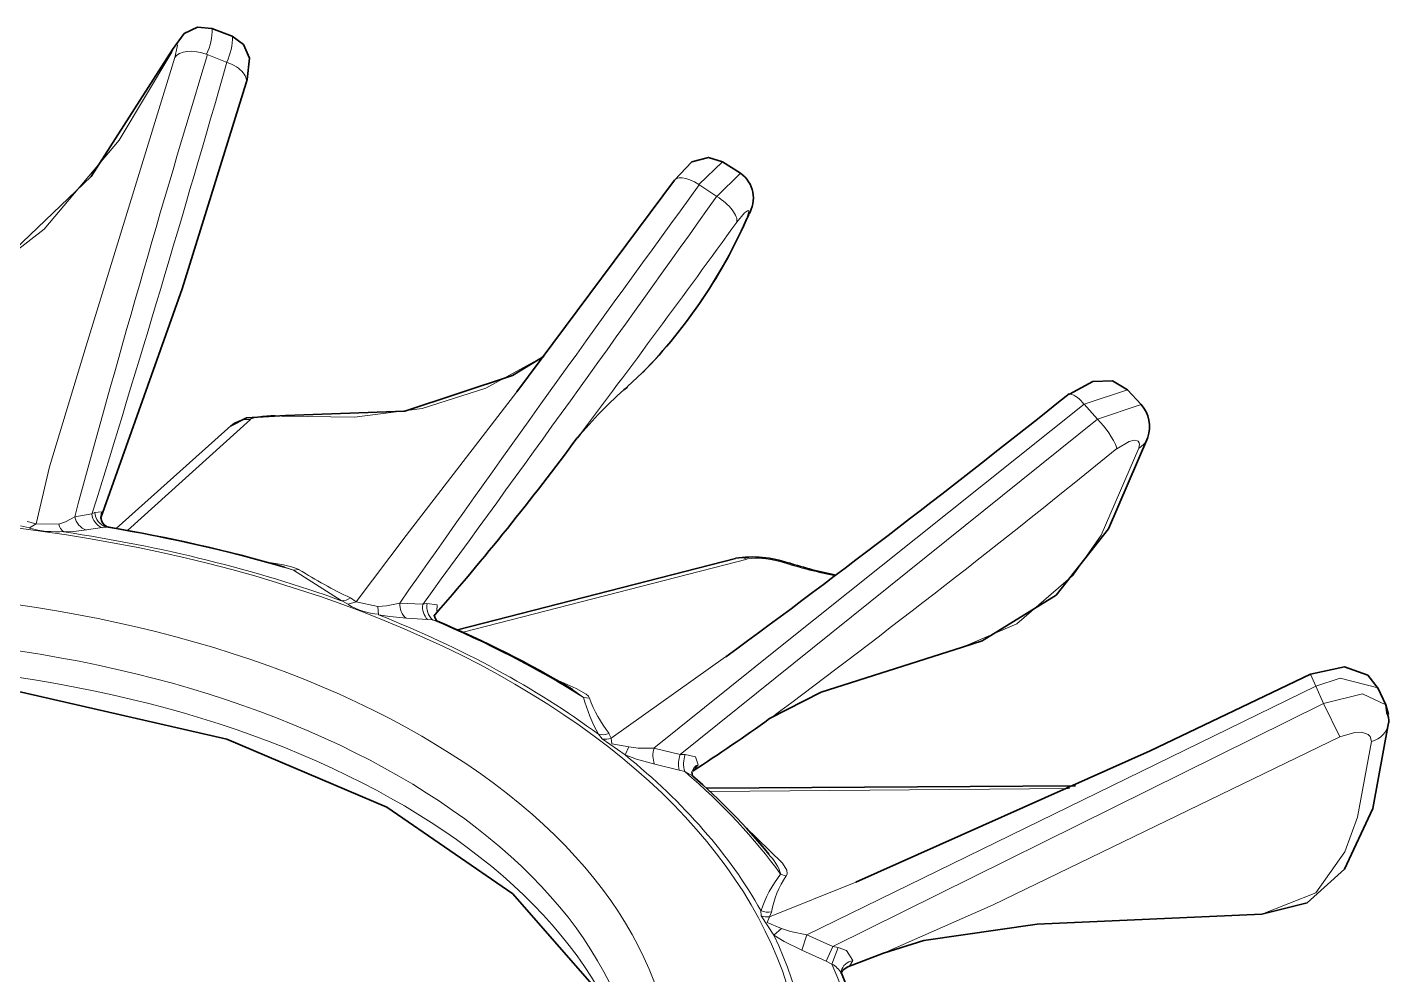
# Model space of a CAD drawing. Extents: x -131 to 1002, y -402 to 783.
# Drawn here: x 674.401 to 676.911, y 387.54 to 389.286 of the extents above; entities that cross this region are included whole.
import ezdxf

# ---------------------------------------------------------------- set-up
doc = ezdxf.new("R2010")
doc.units = 0

msp = doc.modelspace()

# ---------------------------------------------------------------- linework, layer by layer
at = {"color": 7, "lineweight": 35, "ltscale": 0.000994751}
msp.add_line((674.7413, 389.2833), (674.7786, 389.2692), dxfattribs=at)
at = {"color": 7, "lineweight": 13, "ltscale": 0.000997397}
msp.add_line((674.7326, 389.2358), (674.7697, 389.2211), dxfattribs=at)
at = {"color": 7, "lineweight": 13, "ltscale": 0.001508}
msp.add_line((675.6824, 389.038), (675.6393, 388.9958), dxfattribs=at)
at = {"color": 7, "lineweight": 35, "ltscale": 0.000990481}
msp.add_line((675.6824, 389.038), (675.7158, 389.0167), dxfattribs=at)
at = {"color": 7, "lineweight": 13, "ltscale": 0.001524}
msp.add_line((675.6722, 388.9741), (675.7157, 389.0168), dxfattribs=at)
at = {"color": 7, "lineweight": 35, "ltscale": 0.01216}
msp.add_line((675.5939, 389.0042), (675.3038, 388.6137), dxfattribs=at)
at = {"color": 7, "lineweight": 13, "ltscale": 0.000985648}
msp.add_line((675.6393, 388.9958), (675.6722, 388.9741), dxfattribs=at)
at = {"color": 7, "lineweight": 35, "ltscale": 0.000972579}
msp.add_line((675.5354, 388.6497), (675.5071, 388.623), dxfattribs=at)
at = {"color": 7, "lineweight": 13, "ltscale": 0.002107}
msp.add_line((676.4292, 388.6177), (676.3491, 388.5914), dxfattribs=at)
at = {"color": 7, "lineweight": 35, "ltscale": 0.000929586}
msp.add_line((676.4292, 388.6177), (676.4545, 388.5905), dxfattribs=at)
at = {"color": 7, "lineweight": 13, "ltscale": 0.000928664}
msp.add_line((676.3491, 388.5914), (676.374, 388.5638), dxfattribs=at)
at = {"color": 7, "lineweight": 13, "ltscale": 0.002122}
msp.add_line((676.374, 388.5638), (676.4545, 388.5905), dxfattribs=at)
at = {"color": 7, "lineweight": 13, "ltscale": 0.007629}
msp.add_line((674.8124, 388.5627), (674.5858, 388.3584), dxfattribs=at)
at = {"color": 7, "lineweight": 13, "ltscale": 9.14414e-05}
msp.add_line((674.8736, 388.5692), (674.8771, 388.5703), dxfattribs=at)
at = {"color": 7, "lineweight": 13, "ltscale": 0.024678}
msp.add_line((675.6044, 387.9456), (676.374, 388.5638), dxfattribs=at)
at = {"color": 7, "lineweight": 35, "ltscale": 0.007101}
msp.add_line((674.7764, 388.5515), (674.5648, 388.362), dxfattribs=at)
at = {"color": 7, "lineweight": 13, "ltscale": 0.000484964}
msp.add_line((674.489, 388.3835), (674.4719, 388.3745), dxfattribs=at)
at = {"color": 7, "lineweight": 13, "ltscale": 0.000790816}
msp.add_line((674.5202, 388.3888), (674.489, 388.3835), dxfattribs=at)
at = {"color": 7, "lineweight": 13, "ltscale": 0.000156364}
msp.add_line((674.5257, 388.3918), (674.5202, 388.3888), dxfattribs=at)
at = {"color": 7, "lineweight": 13, "ltscale": 0.000433127}
msp.add_line((674.3885, 388.3668), (674.4055, 388.363), dxfattribs=at)
at = {"color": 7, "lineweight": 13, "ltscale": 0.000424131}
msp.add_line((674.4011, 388.3748), (674.4175, 388.3706), dxfattribs=at)
at = {"color": 7, "lineweight": 13, "ltscale": 0.000356077}
msp.add_line((674.4055, 388.363), (674.4175, 388.3706), dxfattribs=at)
at = {"color": 7, "lineweight": 13, "ltscale": 0.001041}
msp.add_line((674.4175, 388.3706), (674.4592, 388.3702), dxfattribs=at)
at = {"color": 7, "lineweight": 13, "ltscale": 0.000334631}
msp.add_line((674.4592, 388.3702), (674.4719, 388.3745), dxfattribs=at)
at = {"color": 7, "lineweight": 13, "ltscale": 0.000453443}
msp.add_line((674.4688, 388.3559), (674.4869, 388.3565), dxfattribs=at)
at = {"color": 7, "lineweight": 13, "ltscale": 0.000585582}
msp.add_line((674.5101, 388.3593), (674.4869, 388.3565), dxfattribs=at)
at = {"color": 7, "lineweight": 13, "ltscale": 0.000737372}
msp.add_line((674.5393, 388.3636), (674.5101, 388.3593), dxfattribs=at)
at = {"color": 7, "lineweight": 13, "ltscale": 0.000181701}
msp.add_line((674.5465, 388.3646), (674.5393, 388.3636), dxfattribs=at)
at = {"color": 7, "lineweight": 13, "ltscale": 0.000136017}
msp.add_line((674.5519, 388.3643), (674.5465, 388.3646), dxfattribs=at)
at = {"color": 7, "lineweight": 35, "ltscale": 0.013232}
msp.add_line((675.7067, 388.3068), (675.194, 388.1754), dxfattribs=at)
at = {"color": 7, "lineweight": 13, "ltscale": 0.013516}
msp.add_line((675.7279, 388.3057), (675.2044, 388.1707), dxfattribs=at)
at = {"color": 7, "lineweight": 13, "ltscale": 0.000443949}
msp.add_line((674.8754, 388.291), (674.8922, 388.2852), dxfattribs=at)
at = {"color": 7, "lineweight": 13, "ltscale": 0.000256298}
msp.add_line((674.8922, 388.2852), (674.9023, 388.2863), dxfattribs=at)
at = {"color": 7, "lineweight": 13, "ltscale": 0.002603}
msp.add_line((674.8922, 388.2852), (674.9799, 388.2291), dxfattribs=at)
at = {"color": 7, "lineweight": 13, "ltscale": 0.00020461}
msp.add_line((675.7966, 388.2989), (675.8048, 388.2986), dxfattribs=at)
at = {"color": 7, "lineweight": 13, "ltscale": 0.000360108}
msp.add_line((674.9799, 388.2291), (674.9926, 388.2223), dxfattribs=at)
at = {"color": 7, "lineweight": 13, "ltscale": 0.000396923}
msp.add_line((674.9926, 388.2223), (675.0077, 388.2271), dxfattribs=at)
at = {"color": 7, "lineweight": 13, "ltscale": 0.00032208}
msp.add_line((674.9969, 388.2341), (675.0077, 388.2271), dxfattribs=at)
at = {"color": 7, "lineweight": 13, "ltscale": 0.001015}
msp.add_line((675.0077, 388.2271), (675.0474, 388.2184), dxfattribs=at)
at = {"color": 7, "lineweight": 13, "ltscale": 0.000401124}
msp.add_line((675.0474, 388.2184), (675.0634, 388.2197), dxfattribs=at)
at = {"color": 7, "lineweight": 13, "ltscale": 0.00038778}
msp.add_line((675.0488, 388.203), (675.0474, 388.2184), dxfattribs=at)
at = {"color": 7, "lineweight": 13, "ltscale": 0.000528556}
msp.add_line((675.0488, 388.203), (675.0697, 388.1996), dxfattribs=at)
at = {"color": 7, "lineweight": 13, "ltscale": 0.000623638}
msp.add_line((675.0878, 388.2245), (675.0634, 388.2197), dxfattribs=at)
at = {"color": 7, "lineweight": 13, "ltscale": 0.001056}
msp.add_line((675.13, 388.2224), (675.0878, 388.2245), dxfattribs=at)
at = {"color": 7, "lineweight": 13, "ltscale": 0.000201104}
msp.add_line((675.1379, 388.224), (675.13, 388.2224), dxfattribs=at)
at = {"color": 7, "lineweight": 13, "ltscale": 0.000756701}
msp.add_line((675.0999, 388.197), (675.0697, 388.1996), dxfattribs=at)
at = {"color": 7, "lineweight": 13, "ltscale": 0.000987899}
msp.add_line((675.1393, 388.1943), (675.0999, 388.197), dxfattribs=at)
at = {"color": 7, "lineweight": 13, "ltscale": 0.00023874}
msp.add_line((675.1488, 388.1936), (675.1393, 388.1943), dxfattribs=at)
at = {"color": 7, "lineweight": 13, "ltscale": 0.00022617}
msp.add_line((675.1575, 388.1912), (675.1488, 388.1936), dxfattribs=at)
at = {"color": 7, "lineweight": 13, "ltscale": 0.006477}
msp.add_line((675.6884, 388.1258), (675.4773, 387.9756), dxfattribs=at)
at = {"color": 7, "lineweight": 13, "ltscale": 0.000610117}
msp.add_line((676.7668, 388.0935), (676.7766, 388.0712), dxfattribs=at)
at = {"color": 7, "lineweight": 13, "ltscale": 0.000627675}
msp.add_line((675.4062, 388.0654), (675.4266, 388.0507), dxfattribs=at)
at = {"color": 7, "lineweight": 13, "ltscale": 0.000276028}
msp.add_line((675.4266, 388.0507), (675.4376, 388.0496), dxfattribs=at)
at = {"color": 7, "lineweight": 13, "ltscale": 0.026111}
msp.add_line((676.7766, 388.0712), (675.8381, 387.6129), dxfattribs=at)
at = {"color": 7, "lineweight": 13, "ltscale": 0.000859742}
msp.add_line((676.7766, 388.0712), (676.7903, 388.0396), dxfattribs=at)
at = {"color": 7, "lineweight": 35, "ltscale": 0.000858976}
msp.add_line((676.8909, 388.0681), (676.9052, 388.0368), dxfattribs=at)
at = {"color": 7, "lineweight": 13, "ltscale": 0.025221}
msp.add_line((675.8863, 387.5917), (676.7903, 388.0396), dxfattribs=at)
at = {"color": 7, "lineweight": 13, "ltscale": 0.001722}
msp.add_line((676.7903, 388.0396), (676.8208, 387.9778), dxfattribs=at)
at = {"color": 7, "lineweight": 35, "ltscale": 0.000359985}
msp.add_line((676.9052, 388.0368), (676.9075, 388.0226), dxfattribs=at)
at = {"color": 7, "lineweight": 35, "ltscale": 0.000455873}
msp.add_line((676.9052, 388.0368), (676.9103, 388.0193), dxfattribs=at)
at = {"color": 7, "lineweight": 13, "ltscale": 0.000280846}
msp.add_line((675.4539, 387.9829), (675.4609, 387.9741), dxfattribs=at)
at = {"color": 7, "lineweight": 13, "ltscale": 0.00023558}
msp.add_line((675.4734, 387.9842), (675.4773, 387.9756), dxfattribs=at)
at = {"color": 7, "lineweight": 13, "ltscale": 0.001288}
msp.add_line((675.4609, 387.9741), (675.5032, 387.9447), dxfattribs=at)
at = {"color": 7, "lineweight": 13, "ltscale": 0.00040961}
msp.add_line((675.5032, 387.9447), (675.5101, 387.9596), dxfattribs=at)
at = {"color": 7, "lineweight": 13, "ltscale": 0.000437959}
msp.add_line((675.5101, 387.9596), (675.5275, 387.9575), dxfattribs=at)
at = {"color": 7, "lineweight": 13, "ltscale": 0.000720361}
msp.add_line((675.5563, 387.9569), (675.5275, 387.9575), dxfattribs=at)
at = {"color": 7, "lineweight": 13, "ltscale": 0.001236}
msp.add_line((675.6044, 387.9456), (675.5563, 387.9569), dxfattribs=at)
at = {"color": 7, "lineweight": 13, "ltscale": 0.000563046}
msp.add_line((675.5032, 387.9447), (675.5244, 387.9371), dxfattribs=at)
at = {"color": 7, "lineweight": 13, "ltscale": 0.000866539}
msp.add_line((675.5579, 387.928), (675.5244, 387.9371), dxfattribs=at)
at = {"color": 7, "lineweight": 13, "ltscale": 0.001155}
msp.add_line((675.6027, 387.9167), (675.5579, 387.928), dxfattribs=at)
at = {"color": 7, "lineweight": 13, "ltscale": 0.000233479}
msp.add_line((675.6138, 387.9454), (675.6044, 387.9456), dxfattribs=at)
at = {"color": 7, "lineweight": 13, "ltscale": 0.00038136}
msp.add_line((675.6281, 387.9149), (675.6379, 387.9266), dxfattribs=at)
at = {"color": 7, "lineweight": 13, "ltscale": 0.000280529}
msp.add_line((675.6135, 387.9139), (675.6027, 387.9167), dxfattribs=at)
at = {"color": 7, "lineweight": 13, "ltscale": 0.000389936}
msp.add_line((675.6272, 387.9064), (675.6135, 387.9139), dxfattribs=at)
at = {"color": 7, "lineweight": 35, "ltscale": 0.000193666}
msp.add_line((675.6276, 387.9061), (675.6262, 387.9137), dxfattribs=at)
at = {"color": 7, "lineweight": 35, "ltscale": 0.017011}
msp.add_line((676.3334, 387.8878), (675.653, 387.8834), dxfattribs=at)
at = {"color": 7, "lineweight": 13, "ltscale": 0.016576}
msp.add_line((676.3223, 387.8826), (675.6592, 387.8776), dxfattribs=at)
at = {"color": 7, "lineweight": 13, "ltscale": 0.000274629}
msp.add_line((675.7898, 387.7248), (675.8003, 387.7216), dxfattribs=at)
at = {"color": 7, "lineweight": 13, "ltscale": 0.004278}
msp.add_line((675.9285, 387.7101), (675.7696, 387.6466), dxfattribs=at)
at = {"color": 7, "lineweight": 13, "ltscale": 0.000238922}
msp.add_line((675.7536, 387.6579), (675.7539, 387.6483), dxfattribs=at)
at = {"color": 7, "lineweight": 13, "ltscale": 0.000232064}
msp.add_line((675.7731, 387.6552), (675.7696, 387.6466), dxfattribs=at)
at = {"color": 7, "lineweight": 13, "ltscale": 0.001074}
msp.add_line((675.7539, 387.6483), (675.7773, 387.6123), dxfattribs=at)
at = {"color": 7, "lineweight": 13, "ltscale": 0.000478232}
msp.add_line((675.7773, 387.6123), (675.7916, 387.6251), dxfattribs=at)
at = {"color": 7, "lineweight": 13, "ltscale": 0.000440546}
msp.add_line((675.7916, 387.6251), (675.8083, 387.6195), dxfattribs=at)
at = {"color": 7, "lineweight": 13, "ltscale": 0.000553808}
msp.add_line((675.7773, 387.6123), (675.7961, 387.6006), dxfattribs=at)
at = {"color": 7, "lineweight": 13, "ltscale": 0.000910055}
msp.add_line((675.8289, 387.5848), (675.7961, 387.6006), dxfattribs=at)
at = {"color": 7, "lineweight": 13, "ltscale": 0.000760992}
msp.add_line((675.8381, 387.6129), (675.8083, 387.6195), dxfattribs=at)
at = {"color": 7, "lineweight": 13, "ltscale": 0.000740456}
msp.add_line((675.8289, 387.5848), (675.8381, 387.6129), dxfattribs=at)
at = {"color": 7, "lineweight": 13, "ltscale": 0.001317}
msp.add_line((675.8863, 387.5917), (675.8381, 387.6129), dxfattribs=at)
at = {"color": 7, "lineweight": 13, "ltscale": 0.00123}
msp.add_line((675.8737, 387.5644), (675.8289, 387.5848), dxfattribs=at)
at = {"color": 7, "lineweight": 13, "ltscale": 0.000752399}
msp.add_line((675.8737, 387.5644), (675.8863, 387.5917), dxfattribs=at)
at = {"color": 7, "lineweight": 13, "ltscale": 0.000810091}
msp.add_line((675.8845, 387.5594), (675.8959, 387.5897), dxfattribs=at)
at = {"color": 7, "lineweight": 13, "ltscale": 0.000246291}
msp.add_line((675.8959, 387.5897), (675.8863, 387.5917), dxfattribs=at)
at = {"color": 7, "lineweight": 35, "ltscale": 0.00176}
msp.add_line((675.9794, 387.5797), (675.9138, 387.5541), dxfattribs=at)
at = {"color": 7, "lineweight": 13, "ltscale": 0.000295951}
msp.add_line((675.8845, 387.5594), (675.8737, 387.5644), dxfattribs=at)
at = {"color": 7, "lineweight": 35, "ltscale": 0.000267887}
msp.add_line((675.9048, 387.5482), (675.9138, 387.5541), dxfattribs=at)
at = {"color": 7, "lineweight": 13, "ltscale": 0.000163506}
msp.add_line((675.9104, 387.5533), (675.9165, 387.5556), dxfattribs=at)
at = {"color": 7, "lineweight": 13, "ltscale": 0.000299247}
msp.add_line((675.9165, 387.5556), (675.923, 387.5657), dxfattribs=at)
at = {"color": 7, "lineweight": 35, "ltscale": 0.000143951}
msp.add_line((675.9009, 387.5422), (675.9039, 387.5471), dxfattribs=at)
at = {"color": 7, "lineweight": 35, "ltscale": 0.000112056}
msp.add_line((675.9017, 387.546), (675.9022, 387.5415), dxfattribs=at)
at = {"color": 7, "lineweight": 35}
for points in [[(674.6691, 389.2448), (674.6905, 389.2745), (674.7151, 389.2859), (674.7413, 389.2833)], [(674.7786, 389.2692), (674.8, 389.2538), (674.811, 389.2288), (674.8063, 389.1896), (674.8046, 389.1837)], [(673.8461, 388.6423), (674.1097, 388.7077), (674.3209, 388.8223), (674.5188, 389.011), (674.6691, 389.2448)], [(674.5367, 388.382), (674.6865, 388.8038), (674.8046, 389.1837)], [(675.5939, 389.0042), (675.6262, 389.0375), (675.6569, 389.0459), (675.6824, 389.038)], [(674.8771, 388.5703), (675.0972, 388.5781), (675.2954, 388.6442), (675.3538, 388.6799)], [(676.322, 388.6096), (676.3655, 388.6332), (676.4016, 388.6341), (676.4292, 388.6177)], [(674.8771, 388.5703), (674.8055, 388.5663), (674.7764, 388.5515)], [(676.4666, 388.53), (676.3943, 388.3615), (676.2978, 388.2394), (676.1615, 388.1549), (676.1251, 388.1431)], [(676.1251, 388.1431), (675.8646, 388.0602), (675.7695, 388.0116)], [(676.7668, 388.0935), (676.8293, 388.1071), (676.8721, 388.0918), (676.8914, 388.067)], [(672.9169, 387.8293), (673.2046, 387.9596), (673.5403, 388.0476), (673.9568, 388.0888), (674.3773, 388.0634), (674.7691, 387.9738), (675.0641, 387.8485), (675.296, 387.6887), (675.4419, 387.5221), (675.5203, 387.3417), (675.532, 387.2585)], [(675.9285, 387.7101), (676.4709, 387.9522), (676.7668, 388.0935)], [(676.9106, 388.0041), (676.8815, 387.8461), (676.829, 387.7339), (676.7603, 387.6724), (676.6766, 387.651)], [(676.6766, 387.651), (676.263, 387.633), (676.0536, 387.6027), (675.9794, 387.5797)]]:
    msp.add_lwpolyline(points, dxfattribs=at)
at = {"color": 7, "lineweight": 13}
for points in [[(673.8462, 388.6409), (674.0577, 388.6873), (674.2568, 388.7778), (674.4326, 388.914), (674.5704, 389.0778), (674.6674, 389.2402)], [(674.6731, 389.2303), (674.51, 388.6985), (674.4424, 388.476), (674.4175, 388.3706)], [(674.6674, 389.2402), (674.6733, 389.2507), (674.6755, 389.2534), (674.6763, 389.2541), (674.6775, 389.254), (674.6779, 389.2527), (674.6777, 389.2497), (674.6731, 389.2303)], [(675.7091, 388.9265), (675.7235, 388.9438), (675.7286, 388.9477), (675.7299, 388.948), (675.731, 388.9472), (675.7309, 388.9436), (675.7274, 388.9341)], [(674.8736, 388.5692), (675.0044, 388.5671), (675.1292, 388.5833), (675.2466, 388.6205), (675.3537, 388.6797)], [(675.3038, 388.6137), (675.0993, 388.3494), (675.0077, 388.2271)], [(676.3491, 388.5914), (675.7897, 388.1448), (675.5563, 387.9569)], [(676.4504, 388.5103), (676.3808, 388.3497), (676.3293, 388.2762), (676.2253, 388.1862), (676.1251, 388.1431)], [(676.4098, 388.5087), (676.4321, 388.5223), (676.4417, 388.5247), (676.4471, 388.5239), (676.4491, 388.5227), (676.451, 388.5197), (676.4515, 388.517), (676.4504, 388.5103)], [(674.5359, 388.3802), (674.5379, 388.3929), (674.5257, 388.3918)], [(675.1562, 388.2095), (675.157, 388.2211), (675.1379, 388.224)], [(675.3743, 388.0841), (675.4128, 388.0674), (675.4312, 388.0568), (675.4355, 388.053), (675.4376, 388.0496)], [(676.8909, 388.0681), (676.8212, 388.086), (676.7766, 388.0712)], [(676.7903, 388.0396), (676.8622, 388.0572), (676.9052, 388.0368)], [(675.4773, 387.9756), (675.4786, 387.9653), (675.5101, 387.9596)], [(675.9794, 387.5797), (676.1817, 387.6685), (676.8208, 387.9778)], [(676.8208, 387.9778), (676.8484, 387.9863), (676.8611, 387.9865), (676.8726, 387.9825), (676.8764, 387.9789), (676.8788, 387.9694)], [(676.8788, 387.9694), (676.853, 387.8298), (676.8297, 387.7664), (676.7762, 387.6904), (676.6766, 387.651)], [(675.6379, 387.9266), (675.6332, 387.9414), (675.6138, 387.9454)], [(675.7247, 387.812), (675.7935, 387.7453), (675.8011, 387.7321), (675.8019, 387.7257), (675.8003, 387.7216)], [(675.7696, 387.6466), (675.7653, 387.6359), (675.7916, 387.6251)], [(675.923, 387.5657), (675.9114, 387.5846), (675.8959, 387.5897)]]:
    msp.add_lwpolyline(points, dxfattribs=at)
for centre, radius, start, end in [((674.6354, 389.2822), 0.1067, 334.4774, 0.6021), ((674.6712, 389.2682), 0.1082, 334.4881, 0.5661), ((702.9344, 380.6674), 29.4738, 163.09999, 164.82313), ((636.379, 400.2391), 39.94, 342.74021, 343.98677), ((717.0723, 358.7241), 51.3127, 143.84734, 144.90607), ((614.9036, 432.1803), 74.5624, 323.875136, 324.587385), ((674.8564, 389.3132), 0.9495, 315.6583, 336.4781), ((653.876, 404.7474), 26.9626, 323.02127, 324.07189), ((676.3115, 388.5687), 0.0431, 31.0612, 75.5801), ((674.8069, 388.5169), 0.0462, 83.1084, 131.4241), ((674.8527, 388.4452), 0.1251, 80.3895, 108.8652), ((676.263, 388.4498), 0.1587, 21.8907, 45.7851), ((676.4332, 388.5411), 0.0352, 299.2597, 341.7353), ((664.71, 402.88), 18.5309, 306.64277, 309.1495), ((674.519, 388.3881), 0.0302, 188.6124, 252.78), ((674.5502, 388.3913), 0.0299, 184.7615, 248.4875), ((674.5566, 388.3935), 0.0307, 183.0656, 250.7485), ((674.4534, 388.5262), 0.1702, 253.608, 275.1473), ((674.4809, 388.3739), 0.0218, 189.6054, 236.0222), ((675.7155, 388.2713), 0.0365, 70.0398, 103.9295), ((675.7453, 388.1466), 0.1605, 71.3731, 96.2289), ((674.8296, 388.0913), 0.2085, 69.5378, 86.0392), ((675.3984, 389.0762), 0.9329, 237.872, 244.5074), ((676.0394, 389.0558), 0.7949, 252.2206, 259.2137), ((674.9811, 388.2559), 0.0269, 267.3624, 305.8737), ((675.0592, 388.3329), 0.1294, 238.9403, 265.421), ((675.1194, 388.2213), 0.0315, 174.1679, 231.2673), ((675.1627, 388.2168), 0.0328, 170.3744, 223.8911), ((675.1708, 388.218), 0.0332, 169.6171, 227.8751), ((675.7321, 388.1364), 0.3175, 195.6742, 208.9), ((675.6607, 388.1306), 0.2375, 199.9516, 218.0172), ((676.8694, 388.0105), 0.0419, 282.8715, 351.1405), ((675.4616, 388.0135), 0.0315, 255.914, 291.8833), ((675.466, 388.0073), 0.0336, 261.2602, 289.6529), ((675.5975, 387.9438), 0.043, 162.2833, 201.735), ((675.6552, 387.9271), 0.0537, 159.9725, 191.1356), ((675.6595, 387.9284), 0.0486, 159.5659, 197.3858), ((675.6456, 387.9077), 0.0204, 112.2253, 164.1055), ((675.7023, 387.6963), 0.0925, 18.0668, 45.0953), ((675.9651, 387.5878), 0.2226, 141.9881, 161.6662), ((675.9315, 387.6298), 0.1603, 145.042, 170.8703), ((675.7675, 387.6871), 0.0323, 244.4757, 279.9165), ((675.765, 387.6772), 0.0309, 248.9255, 278.5447), ((675.8624, 387.5189), 0.046, 30.6325, 61.4194), ((675.926, 387.5407), 0.025, 96.7386, 167.7187), ((675.9254, 387.5289), 0.0282, 108.3615, 139.6648)]:
    msp.add_arc(centre, radius, start, end, dxfattribs=at)
at = {"color": 7, "lineweight": 35}
for centre, radius, start, end in [((675.6832, 388.9709), 0.0565, 327.3748, 54.6516), ((674.845, 389.3244), 0.9656, 315.6555, 336.5626), ((675.9915, 388.0543), 0.7467, 130.4214, 140.5209), ((664.6383, 403.2079), 18.6974, 306.22899, 308.67212), ((676.4091, 388.5502), 0.0608, 340.662, 41.6051), ((671.2585, 391.6047), 5.1706, 318.827, 323.5002), ((674.5555, 388.3824), 0.0185, 176.9174, 258.6441), ((674.0698, 385.4874), 2.917, 73.9682, 80.4853), ((675.7375, 388.1045), 0.2051, 70.8665, 98.668), ((676.0445, 389.0508), 0.7895, 252.325, 258.8725), ((675.1648, 388.2017), 0.0128, 168.1319, 235.083), ((674.3726, 386.3296), 2.0203, 59.2285, 67.1383), ((673.6996, 390.884), 3.5404, 303.0053, 305.7765), ((676.8745, 388.0075), 0.0363, 354.5752, 24.5652), ((674.8503, 387.0071), 1.1884, 39.445, 49.1756), ((675.2167, 387.2552), 0.7429, 14.5745, 22.7336)]:
    msp.add_arc(centre, radius, start, end, dxfattribs=at)
at = {"color": 7, "lineweight": 13}
for centre, major_axis, ratio, start_param, end_param in [((674.7195, 389.2126), (0.0479, -0.0145), 0.521664, 1.454983, 3.011847), ((674.7567, 389.1983), (0.0479, -0.0146), 0.515895, 6.153959, 7.738365), ((675.6343, 388.9746), (0.0403, -0.0295), 0.40832, 1.742643, 3.299507), ((675.6674, 388.9531), (0.0403, -0.0295), 0.402201, 0.157444, 1.74185), ((674.0077, 387.3322), (-1.8234, 0), 0.57735, 5.846853, 12.130038), ((674.0077, 387.3298), (-1.836, 0), 0.57735, 4.154365, 4.458533), ((674.0077, 387.293), (1.9327, 0), 0.57735, 1.095444, 1.288245), ((674.0077, 387.3322), (-1.585, 0), 0.57735, 5.497787, 11.780972), ((674.0077, 387.3298), (-1.836, 0), 0.57735, 3.805299, 4.109467), ((674.0077, 387.293), (1.9327, 0), 0.57735, 0.746378, 0.939179), ((674.0077, 387.2831), (-1.525, 0), 0.57735, 3.141593, 6.283184), ((674.0077, 387.2342), (-1.525, 0), 0.57735, 3.170027, 6.253241), ((674.0077, 387.3298), (-1.836, 0), 0.57735, 3.456234, 3.760401), ((674.0077, 387.293), (1.9327, 0), 0.57735, 0.397312, 0.590114), ((674.0077, 387.3298), (-1.836, 0), 0.57735, 3.107168, 3.411336), ((674.0077, 387.293), (1.9327, 0), 0.57735, 0.048247, 0.241048)]:
    msp.add_ellipse(centre, major_axis=major_axis, ratio=ratio, start_param=start_param, end_param=end_param, dxfattribs=at)

doc.saveas('drawing.dxf')
